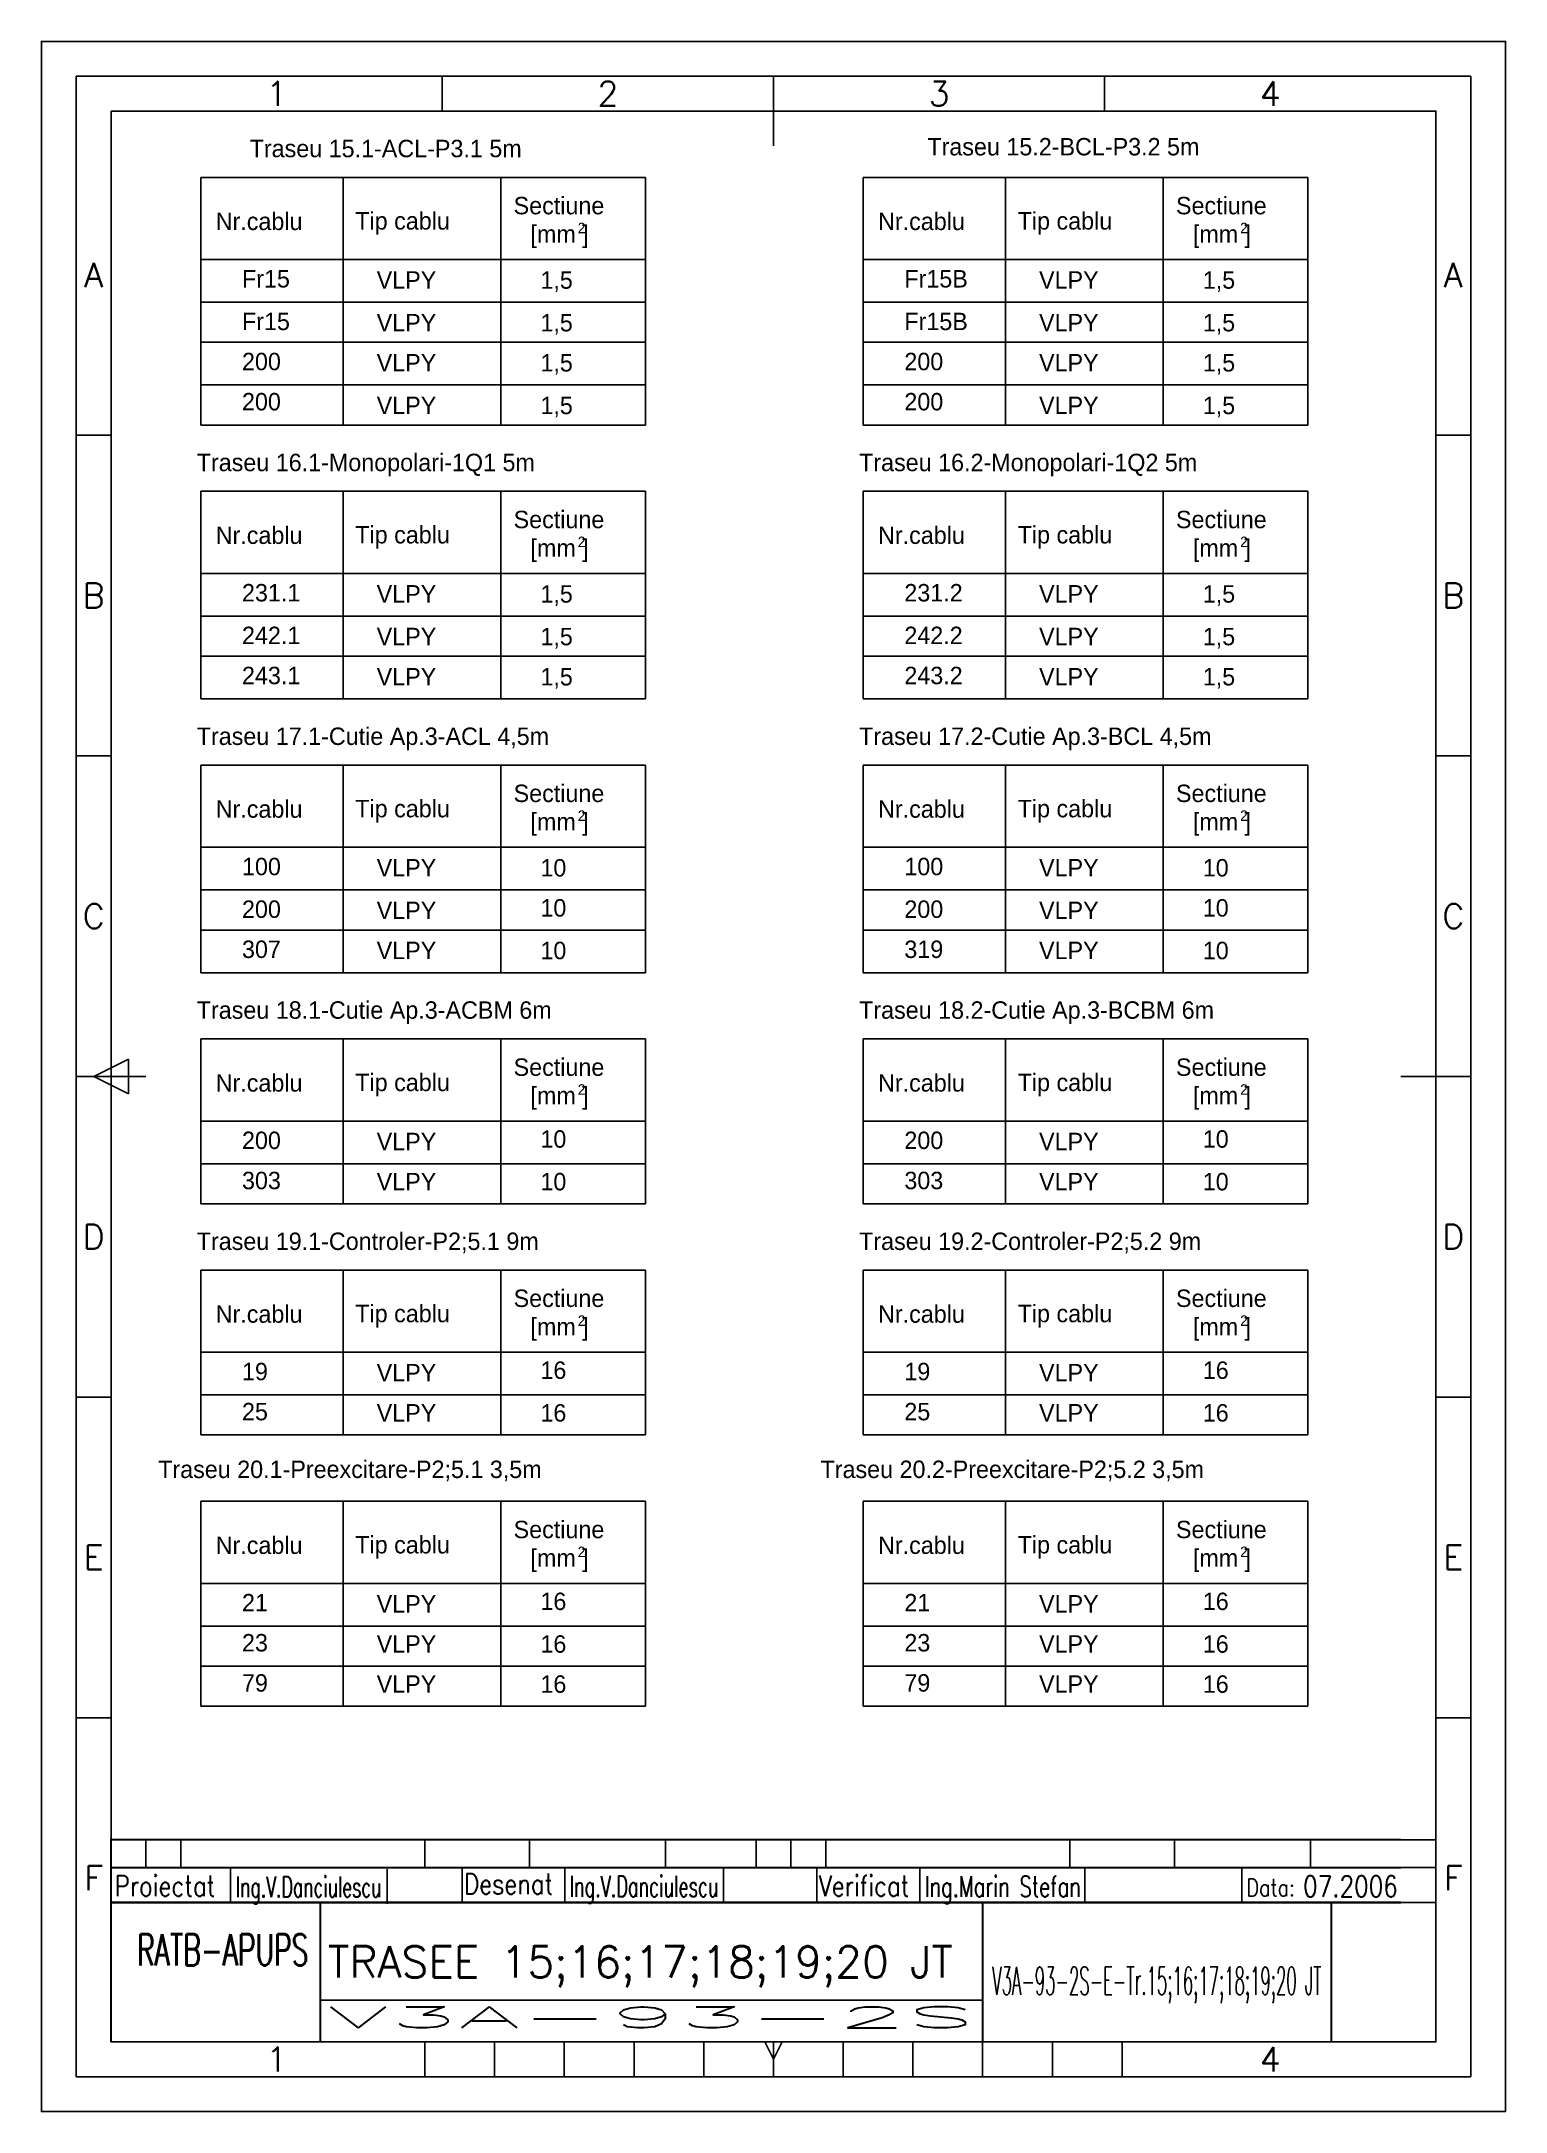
# Model space of a CAD drawing. Header units: millimetres. Extents: x 121 to 331, y 9 to 306.
import ezdxf
from ezdxf.enums import TextEntityAlignment as Align

# ---------------------------------------------------------------- set-up
doc = ezdxf.new("R2010")
doc.units = ezdxf.units.MM
doc.layers.add('INDICATOR', color=7, linetype='Continuous')
doc.styles.add('ISO', font='SIMPLEX.SHX')
doc.styles.add('ROMANS', font='ROMANS.shx', dxfattribs={"width": 0.8})

# ---------------------------------------------------------------- blocks, each defined once
blk = doc.blocks.new('indic-el')
at = {"layer": 'INDICATOR', "color": 1}
for p, q in [((-180, 25), (-180, 29)), ((-175, 25), (-175, 29)), ((-140, 25), (-140, 29)), ((-125, 25), (-125, 29)), ((-105.5, 25), (-105.5, 29)), ((-87.5, 25), (-87.5, 29)), ((-82.5, 25), (-82.5, 29)), ((-47.5, 25), (-47.5, 29)), ((-32.5, 25), (-32.5, 29)), ((-13, 25), (-13, 29)), ((-167.9, 20), (-167.9, 25)), ((-145.42, 19.8), (-145.42, 24.8)), ((-134.65, 20.08), (-134.65, 25.08)), ((-119.93, 20), (-119.93, 25)), ((-97.19, 20), (-97.19, 25)), ((-83.77, 20), (-83.77, 25)), ((-69.03, 20), (-69.03, 25)), ((-45.33, 20), (-45.33, 25)), ((-22.83, 20), (-22.83, 25)), ((-155, 6), (-60, 6))]:
    blk.add_line(p, q, dxfattribs=at)
at = {"layer": 'INDICATOR'}
blk.add_line((-92.5, 25), (-92.5, 29), dxfattribs=at)
at = {"layer": 'INDICATOR', "const_width": 0.3, "flags": 128}
for points in [[(0, 29), (-185, 29), (-185, 0)], [(0, 25), (-185, 25)], [(0, 20), (-185, 20)], [(-155, 0), (-155, 20)], [(-60, 0), (-60, 20)], [(-10, 0), (-10, 20)]]:
    blk.add_lwpolyline(points, dxfattribs=at)
at = {"layer": 'INDICATOR', "color": 1, "style": 'ROMANS', "width": 0.8}
for s, height, p in [('Proiectat', 3, (-184.48, 20.88)), ('Desenat', 3, (-134.37, 21.17)), ('Verificat', 3, (-83.49, 20.88)), ('Data:', 2.5, (-22.15, 20.88))]:
    blk.add_text(s, height=height, dxfattribs=at).set_placement(p)
at = {"layer": 'INDICATOR', "style": 'ROMANS', "width": 0.570908}
blk.add_text('RATB-APUPS', height=4.5, dxfattribs=at).set_placement((-181.28, 10.96), (-156.69, 10.96), align=Align.FIT)
at = {"layer": 'INDICATOR', "color": 1, "style": 'ROMANS'}
for tag, height, width, p, p2 in [('DESENAT', 3, 1.116423, (-119.25, 20.84), (-97.88, 20.84)), ('VERIFICAT', 3, 1.074468, (-68.34, 20.8), (-45.93, 20.8)), ('DATA', 3, 1.321041, (-14.04, 20.81), (-0.45, 20.81)), ('PROIECTAT', 3, 0.908325, (-167.12, 20.74), (-146.23, 20.74)), ('NUME_DESEN', 4.5, 2.080219, (-153.9, 9.22), (-61.18, 9.22)), ('NUMAR', 4, 2.383056, (-58.61, 6.76), (-11.4, 6.76)), ('ANS', 3, 11.421134, (-154.04, 2.01), (-61.04, 2.01))]:
    blk.add_attdef(tag, text='', height=height, dxfattribs=dict(at, width=width)).set_placement(p, p2, align=Align.FIT)
blk = doc.blocks.new('a4')
at = {"color": 70}
for p, q in [((-152.5, 287), (-152.5, 292)), ((-105, 282), (-105, 292)), ((-57.5, 287), (-57.5, 292)), ((-200, 240.5), (-205, 240.5)), ((-5, 240.5), (-10, 240.5)), ((-200, 194.5), (-205, 194.5)), ((-5, 194.5), (-10, 194.5)), ((-205, 148.5), (-195, 148.5)), ((-202.5, 148.5), (-197.5, 151)), ((-197.5, 146), (-202.5, 148.5)), ((-197.5, 151), (-197.5, 146)), ((-15, 148.5), (-5, 148.5)), ((-200, 102.5), (-205, 102.5)), ((-5, 102.5), (-10, 102.5)), ((-200, 56.5), (-205, 56.5)), ((-5, 56.5), (-10, 56.5)), ((-155, 5), (-155, 10)), ((-145, 5), (-145, 10)), ((-135, 5), (-135, 10)), ((-125, 5), (-125, 10)), ((-115, 5), (-115, 10)), ((-105, 7.5), (-106.25, 10)), ((-103.75, 10), (-105, 7.5)), ((-105, 10), (-105, 5)), ((-95, 5), (-95, 10)), ((-85, 5), (-85, 10)), ((-75, 5), (-75, 10)), ((-65, 5), (-65, 10)), ((-55, 5), (-55, 10))]:
    blk.add_line(p, q, dxfattribs=at)
at = {"color": 240}
for points in [[(0, 0), (0, 297), (-210, 297), (-210, 0)], [(-5, 5), (-5, 292), (-205, 292), (-205, 5)]]:
    blk.add_lwpolyline(points, close=True, dxfattribs=at)
at = {"color": 70}
blk.add_lwpolyline([(-200, 287), (-200, 10), (-10, 10), (-10, 287)], close=True, dxfattribs=at)
at = {"color": 50, "style": 'ISO'}
for s, p in [('1', (-176.25, 289.5)), ('2', (-128.75, 289.5)), ('3', (-81.25, 289.5)), ('4', (-33.75, 289.5)), ('A', (-202.5, 263.5)), ('A', (-7.5, 263.5)), ('B', (-202.5, 217.5)), ('B', (-7.5, 217.5)), ('C', (-202.5, 171.5)), ('C', (-7.5, 171.5)), ('D', (-202.5, 125.5)), ('D', (-7.5, 125.5)), ('E', (-202.5, 79.5)), ('E', (-7.5, 79.5)), ('F', (-202.5, 33.5)), ('F', (-7.5, 33.5)), ('1', (-176.25, 7.5)), ('4', (-33.75, 7.5))]:
    blk.add_text(s, height=3.5, dxfattribs=at).set_placement(p, align=Align.MIDDLE)

msp = doc.modelspace()

# ---------------------------------------------------------------- linework, layer by layer
at = {"color": 3}
for p, q in [((144.03, 286.44), (207.82, 286.44)), ((144.03, 286.44), (144.03, 250.92)), ((164.44, 286.44), (164.44, 250.92)), ((187.07, 286.44), (187.07, 250.92)), ((207.82, 286.44), (207.82, 250.92)), ((239.03, 286.44), (302.82, 286.44)), ((239.03, 286.44), (239.03, 250.92)), ((259.44, 286.44), (259.44, 250.92)), ((282.07, 286.44), (282.07, 250.92)), ((302.82, 286.44), (302.82, 250.92)), ((144.03, 274.66), (207.82, 274.66)), ((239.03, 274.66), (302.82, 274.66)), ((144.03, 241.41), (207.82, 241.41)), ((144.03, 241.41), (144.03, 211.64)), ((164.44, 241.41), (164.44, 211.64)), ((187.07, 241.41), (187.07, 211.64)), ((207.82, 241.41), (207.82, 211.64)), ((239.03, 241.41), (239.03, 211.64)), ((239.03, 241.41), (302.82, 241.41)), ((259.44, 241.41), (259.44, 211.64)), ((282.07, 241.41), (282.07, 211.64)), ((302.82, 241.41), (302.82, 211.64)), ((144.03, 229.63), (207.82, 229.63)), ((239.03, 229.63), (302.82, 229.63)), ((144.03, 202.12), (207.82, 202.12)), ((144.03, 202.12), (144.03, 172.35)), ((164.44, 202.12), (164.44, 172.35)), ((187.07, 202.12), (187.07, 172.35)), ((207.82, 202.12), (207.82, 172.35)), ((239.03, 202.12), (302.82, 202.12)), ((239.03, 202.12), (239.03, 172.35)), ((259.44, 202.12), (259.44, 172.35)), ((282.07, 202.12), (282.07, 172.35)), ((302.82, 202.12), (302.82, 172.35)), ((144.03, 190.35), (207.82, 190.35)), ((239.03, 190.35), (302.82, 190.35)), ((144.03, 162.84), (207.82, 162.84)), ((144.03, 162.84), (144.03, 139.19)), ((164.44, 162.84), (164.44, 139.19)), ((187.07, 162.84), (187.07, 139.19)), ((207.82, 162.84), (207.82, 139.19)), ((239.03, 162.84), (239.03, 139.19)), ((239.03, 162.84), (302.82, 162.84)), ((259.44, 162.84), (259.44, 139.19)), ((282.07, 162.84), (282.07, 139.19)), ((302.82, 162.84), (302.82, 139.19)), ((144.03, 151.06), (207.82, 151.06)), ((239.03, 151.06), (302.82, 151.06)), ((144.03, 129.68), (144.03, 106.03)), ((144.03, 129.68), (207.82, 129.68)), ((164.44, 129.68), (164.44, 106.03)), ((187.07, 129.68), (187.07, 106.03)), ((207.82, 129.68), (207.82, 106.03)), ((239.03, 129.68), (302.82, 129.68)), ((239.03, 129.68), (239.03, 106.03)), ((259.44, 129.68), (259.44, 106.03)), ((282.07, 129.68), (282.07, 106.03)), ((302.82, 129.68), (302.82, 106.03)), ((144.03, 117.9), (207.82, 117.9)), ((239.03, 117.9), (302.82, 117.9)), ((144.03, 96.51), (207.82, 96.51)), ((144.03, 96.51), (144.03, 67.11)), ((164.44, 96.51), (164.44, 67.11)), ((187.07, 96.51), (187.07, 67.11)), ((207.82, 96.51), (207.82, 67.11)), ((239.03, 96.51), (302.82, 96.51)), ((239.03, 96.51), (239.03, 67.11)), ((259.44, 96.51), (259.44, 67.11)), ((282.07, 96.51), (282.07, 67.11)), ((302.82, 96.51), (302.82, 67.11)), ((144.03, 84.73), (207.82, 84.73)), ((239.03, 84.73), (302.82, 84.73))]:
    msp.add_line(p, q, dxfattribs=at)
at = {"color": 2}
for p, q in [((144.03, 268.54), (207.82, 268.54)), ((239.03, 268.54), (302.82, 268.54)), ((144.03, 262.79), (207.82, 262.79)), ((239.03, 262.79), (302.82, 262.79)), ((144.03, 256.67), (207.82, 256.67)), ((239.03, 256.67), (302.82, 256.67)), ((144.03, 250.92), (207.82, 250.92)), ((239.03, 250.92), (302.82, 250.92)), ((144.03, 223.51), (207.82, 223.51)), ((239.03, 223.51), (302.82, 223.51)), ((144.03, 217.76), (207.82, 217.76)), ((239.03, 217.76), (302.82, 217.76)), ((144.03, 211.64), (207.82, 211.64)), ((239.03, 211.64), (302.82, 211.64)), ((144.03, 184.23), (207.82, 184.23)), ((239.03, 184.23), (302.82, 184.23)), ((144.03, 178.47), (207.82, 178.47)), ((239.03, 178.47), (302.82, 178.47)), ((144.03, 172.35), (207.82, 172.35)), ((239.03, 172.35), (302.82, 172.35)), ((144.03, 144.94), (207.82, 144.94)), ((239.03, 144.94), (302.82, 144.94)), ((144.03, 139.19), (207.82, 139.19)), ((239.03, 139.19), (302.82, 139.19)), ((144.03, 111.78), (207.82, 111.78)), ((239.03, 111.78), (302.82, 111.78)), ((144.03, 106.03), (207.82, 106.03)), ((239.03, 106.03), (302.82, 106.03)), ((144.03, 78.62), (207.82, 78.62)), ((239.03, 78.62), (302.82, 78.62)), ((144.03, 72.86), (207.82, 72.86)), ((239.03, 72.86), (302.82, 72.86)), ((144.03, 67.11), (207.82, 67.11)), ((239.03, 67.11), (302.82, 67.11))]:
    msp.add_line(p, q, dxfattribs=at)
for p, q in [((316.16, 47.96), (321.16, 47.96)), ((316.16, 43.96), (321.16, 43.96)), ((316.16, 38.96), (321.16, 38.96))]:
    msp.add_line(p, q)

# ---------------------------------------------------------------- block references
msp.add_blockref('a4', (331.16, 8.96), dxfattribs=at)
at = {"color": 3, "linetype": 'ByBlock'}
ref = msp.add_blockref('indic-el', (316.16, 18.96), dxfattribs=at)
ref.add_attrib('NUME_DESEN', 'TRASEE 15;16;17;18;19;20 JT ', dxfattribs={"layer": 'INDICATOR', "color": 1, "height": 4.5, "style": 'ROMANS', "width": 0.868847}).set_placement((162.26, 28.18), (254.98, 28.18), align=Align.FIT)
ref.add_attrib('ANS', 'V3A-93-2S', dxfattribs={"layer": 'INDICATOR', "color": 1, "height": 3, "style": 'ROMANS', "width": 3.518944}).set_placement((162.12, 20.97), (255.13, 20.97), align=Align.FIT)
ref.add_attrib('NUMAR', 'V3A-93-2S-E-Tr.15;16;17;18;19;20 JT', dxfattribs={"layer": 'INDICATOR', "color": 1, "height": 4, "style": 'ROMANS', "width": 0.387247}).set_placement((257.55, 25.71), (304.76, 25.71), align=Align.FIT)
ref.add_attrib('DESENAT', 'Ing.V.Danciulescu', dxfattribs={"layer": 'INDICATOR', "color": 1, "height": 3, "style": 'ROMANS', "width": 0.566669}).set_placement((196.91, 39.79), (218.28, 39.79), align=Align.FIT)
ref.add_attrib('VERIFICAT', 'Ing.Marin Stefan', dxfattribs={"layer": 'INDICATOR', "color": 1, "height": 3, "style": 'ROMANS', "width": 0.612783}).set_placement((247.83, 39.75), (270.24, 39.75), align=Align.FIT)
ref.add_attrib('DATA', '07.2006', dxfattribs={"layer": 'INDICATOR', "color": 1, "height": 3, "style": 'ROMANS', "width": 0.748937}).set_placement((302.12, 39.76), (315.71, 39.76), align=Align.FIT)
ref.add_attrib('PROIECTAT', 'Ing.V.Danciulescu', dxfattribs={"layer": 'INDICATOR', "color": 1, "height": 3, "style": 'ROMANS', "width": 0.553941}).set_placement((149.04, 39.7), (169.93, 39.7), align=Align.FIT)

# ---------------------------------------------------------------- texts
at = {"color": 2}
for s, height, p in [('Traseu 15.1-ACL-P3.1 5m', 2.5, (151.03, 289.34)), ('Traseu 15.2-BCL-P3.2 5m', 2.5, (248.23, 289.6)), ('Sectiune', 2.5, (188.89, 281.15)), ('Sectiune', 2.5, (283.89, 281.15)), ('Nr.cablu', 2.5, (146.16, 278.89)), ('Tip cablu', 2.5, (166.18, 278.96)), ('[mm ]', 2.5, (191.31, 277.07)), ('2', 1.5, (198.09, 278.44)), ('Nr.cablu', 2.5, (241.16, 278.89)), ('Tip cablu', 2.5, (261.18, 278.96)), ('[mm ]', 2.5, (286.31, 277.07)), ('2', 1.5, (293.09, 278.44)), ('Fr15', 2.5, (149.93, 270.65)), ('VLPY', 2.5, (169.25, 270.48)), ('1,5', 2.5, (192.73, 270.47)), ('Fr15B', 2.5, (244.93, 270.65)), ('VLPY', 2.5, (264.25, 270.48)), ('1,5', 2.5, (287.73, 270.47)), ('Fr15', 2.5, (149.93, 264.53)), ('VLPY', 2.5, (169.25, 264.36)), ('1,5', 2.5, (192.73, 264.35)), ('Fr15B', 2.5, (244.93, 264.53)), ('VLPY', 2.5, (264.25, 264.36)), ('1,5', 2.5, (287.73, 264.35)), ('200', 2.5, (149.93, 258.78)), ('VLPY', 2.5, (169.25, 258.61)), ('1,5', 2.5, (192.73, 258.6)), ('200', 2.5, (244.93, 258.78)), ('VLPY', 2.5, (264.25, 258.61)), ('1,5', 2.5, (287.73, 258.6)), ('200', 2.5, (149.93, 253.02)), ('200', 2.5, (244.93, 253.02)), ('VLPY', 2.5, (169.25, 252.49)), ('1,5', 2.5, (192.73, 252.48)), ('VLPY', 2.5, (264.25, 252.49)), ('1,5', 2.5, (287.73, 252.48)), ('Traseu 16.1-Monopolari-1Q1 5m', 2.5, (143.44, 244.3)), ('Traseu 16.2-Monopolari-1Q2 5m', 2.5, (238.44, 244.3)), ('Sectiune', 2.5, (188.89, 236.12)), ('Sectiune', 2.5, (283.89, 236.12)), ('Nr.cablu', 2.5, (146.16, 233.86)), ('Tip cablu', 2.5, (166.18, 233.93)), ('[mm ]', 2.5, (191.31, 232.03)), ('2', 1.5, (198.09, 233.41)), ('Nr.cablu', 2.5, (241.16, 233.86)), ('Tip cablu', 2.5, (261.18, 233.93)), ('[mm ]', 2.5, (286.31, 232.03)), ('2', 1.5, (293.09, 233.41)), ('231.1', 2.5, (149.93, 225.61)), ('VLPY', 2.5, (169.25, 225.45)), ('1,5', 2.5, (192.73, 225.44)), ('231.2', 2.5, (244.93, 225.61)), ('VLPY', 2.5, (264.25, 225.45)), ('1,5', 2.5, (287.73, 225.44)), ('242.1', 2.5, (149.93, 219.49)), ('VLPY', 2.5, (169.25, 219.33)), ('1,5', 2.5, (192.73, 219.32)), ('242.2', 2.5, (244.93, 219.49)), ('VLPY', 2.5, (264.25, 219.33)), ('1,5', 2.5, (287.73, 219.32)), ('243.1', 2.5, (149.93, 213.74)), ('VLPY', 2.5, (169.25, 213.57)), ('1,5', 2.5, (192.73, 213.56)), ('243.2', 2.5, (244.93, 213.74)), ('VLPY', 2.5, (264.25, 213.57)), ('1,5', 2.5, (287.73, 213.56)), ('Traseu 17.1-Cutie Ap.3-ACL 4,5m', 2.5, (143.44, 205.02)), ('Traseu 17.2-Cutie Ap.3-BCL 4,5m', 2.5, (238.44, 205.02)), ('Sectiune', 2.5, (188.89, 196.83)), ('Sectiune', 2.5, (283.89, 196.83)), ('Nr.cablu', 2.5, (146.16, 194.58)), ('Tip cablu', 2.5, (166.18, 194.64)), ('Nr.cablu', 2.5, (241.16, 194.58)), ('Tip cablu', 2.5, (261.18, 194.64)), ('[mm ]', 2.5, (191.31, 192.75)), ('2', 1.5, (198.09, 194.13)), ('[mm ]', 2.5, (286.31, 192.75)), ('2', 1.5, (293.09, 194.13)), ('100', 2.5, (149.93, 186.33)), ('VLPY', 2.5, (169.25, 186.16)), ('10', 2.5, (192.73, 186.15)), ('100', 2.5, (244.93, 186.33)), ('VLPY', 2.5, (264.25, 186.16)), ('10', 2.5, (287.73, 186.15)), ('200', 2.5, (149.93, 180.21)), ('VLPY', 2.5, (169.25, 180.04)), ('10', 2.5, (192.73, 180.4)), ('200', 2.5, (244.93, 180.21)), ('VLPY', 2.5, (264.25, 180.04)), ('10', 2.5, (287.73, 180.4)), ('307', 2.5, (149.93, 174.46)), ('VLPY', 2.5, (169.25, 174.29)), ('10', 2.5, (192.73, 174.28)), ('319', 2.5, (244.93, 174.46)), ('VLPY', 2.5, (264.25, 174.29)), ('10', 2.5, (287.73, 174.28)), ('Traseu 18.1-Cutie Ap.3-ACBM 6m', 2.5, (143.44, 165.74)), ('Traseu 18.2-Cutie Ap.3-BCBM 6m', 2.5, (238.44, 165.74)), ('Nr.cablu', 2.5, (146.16, 155.29)), ('Tip cablu', 2.5, (166.18, 155.36)), ('Sectiune', 2.5, (188.89, 157.55)), ('Nr.cablu', 2.5, (241.16, 155.29)), ('Tip cablu', 2.5, (261.18, 155.36)), ('Sectiune', 2.5, (283.89, 157.55)), ('[mm ]', 2.5, (191.31, 153.47)), ('2', 1.5, (198.09, 154.84)), ('[mm ]', 2.5, (286.31, 153.47)), ('2', 1.5, (293.09, 154.84)), ('200', 2.5, (149.93, 147.05)), ('VLPY', 2.5, (169.25, 146.88)), ('10', 2.5, (192.73, 147.24)), ('200', 2.5, (244.93, 147.05)), ('VLPY', 2.5, (264.25, 146.88)), ('10', 2.5, (287.73, 147.24)), ('303', 2.5, (149.93, 141.29)), ('VLPY', 2.5, (169.25, 141.13)), ('10', 2.5, (192.73, 141.12)), ('303', 2.5, (244.93, 141.29)), ('VLPY', 2.5, (264.25, 141.13)), ('10', 2.5, (287.73, 141.12)), ('Traseu 19.1-Controler-P2;5.1 9m', 2.5, (143.44, 132.57)), ('Traseu 19.2-Controler-P2;5.2 9m', 2.5, (238.44, 132.57)), ('Nr.cablu', 2.5, (146.16, 122.13)), ('Tip cablu', 2.5, (166.18, 122.2)), ('Sectiune', 2.5, (188.89, 124.39)), ('Nr.cablu', 2.5, (241.16, 122.13)), ('Tip cablu', 2.5, (261.18, 122.2)), ('Sectiune', 2.5, (283.89, 124.39)), ('[mm ]', 2.5, (191.31, 120.3)), ('2', 1.5, (198.09, 121.68)), ('[mm ]', 2.5, (286.31, 120.3)), ('2', 1.5, (293.09, 121.68)), ('19', 2.5, (149.93, 113.88)), ('VLPY', 2.5, (169.25, 113.72)), ('16', 2.5, (192.73, 114.07)), ('19', 2.5, (244.93, 113.88)), ('VLPY', 2.5, (264.25, 113.72)), ('16', 2.5, (287.73, 114.07)), ('25', 2.5, (149.93, 108.13)), ('VLPY', 2.5, (169.25, 107.96)), ('16', 2.5, (192.73, 107.95)), ('25', 2.5, (244.93, 108.13)), ('VLPY', 2.5, (264.25, 107.96)), ('16', 2.5, (287.73, 107.95)), ('Traseu 20.1-Preexcitare-P2;5.1 3,5m', 2.5, (137.91, 99.85)), ('Traseu 20.2-Preexcitare-P2;5.2 3,5m', 2.5, (232.91, 99.85)), ('Sectiune', 2.5, (188.89, 91.22)), ('Sectiune', 2.5, (283.89, 91.22)), ('Nr.cablu', 2.5, (146.16, 88.96)), ('Tip cablu', 2.5, (166.18, 89.03)), ('[mm ]', 2.5, (191.31, 87.14)), ('2', 1.5, (198.09, 88.51)), ('Nr.cablu', 2.5, (241.16, 88.96)), ('Tip cablu', 2.5, (261.18, 89.03)), ('[mm ]', 2.5, (286.31, 87.14)), ('2', 1.5, (293.09, 88.51)), ('21', 2.5, (149.93, 80.72)), ('16', 2.5, (192.73, 80.91)), ('21', 2.5, (244.93, 80.72)), ('16', 2.5, (287.73, 80.91)), ('VLPY', 2.5, (169.25, 80.55)), ('VLPY', 2.5, (264.25, 80.55)), ('23', 2.5, (149.93, 74.97)), ('VLPY', 2.5, (169.25, 74.8)), ('16', 2.5, (192.73, 74.79)), ('23', 2.5, (244.93, 74.97)), ('VLPY', 2.5, (264.25, 74.8)), ('16', 2.5, (287.73, 74.79)), ('79', 2.5, (149.93, 69.21)), ('VLPY', 2.5, (169.25, 69.05)), ('16', 2.5, (192.73, 69.04)), ('79', 2.5, (244.93, 69.21)), ('VLPY', 2.5, (264.25, 69.05)), ('16', 2.5, (287.73, 69.04))]:
    msp.add_text(s, height=height, dxfattribs=at).set_placement(p)

doc.saveas('drawing.dxf')
